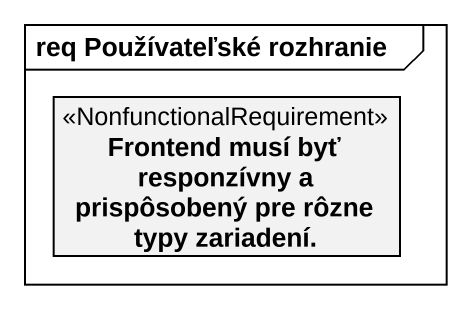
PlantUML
@startuml
mainframe req Používateľské rozhranie
hide circle
hide empty members
class "Frontend musí byť responzívny a prispôsobený pre rôzne typy zariadení." as Frontend_musí_byť <<NonfunctionalRequirement>>
@enduml
